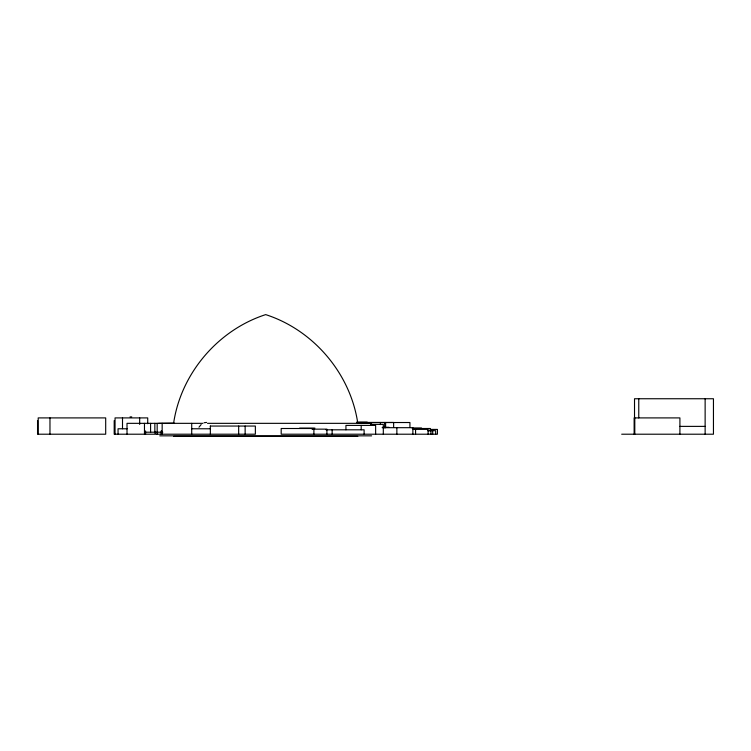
<?xml version="1.0" encoding="UTF-8"?>
<svg xmlns="http://www.w3.org/2000/svg" width="751" height="751" viewBox="0 0 751 751"><rect width="100%" height="100%" fill="white"/><g stroke="black" fill="none" stroke-linecap="round" stroke-linejoin="round"><path stroke-width="1.13" d="M173.603 423.339C180.869 373.604 217.884 330.027 265.694 314.613C313.514 330.027 350.529 373.604 357.795 423.339M198.977 427.206L201.165 424.54M204.094 422.729L206.581 422.428M130.045 416.908L131.735 416.908M356.659 422.137L367.23 422.137M359.504 422.466L393.637 422.466L393.637 427.197M356.687 422.522L409.933 422.522L409.933 427.197M174.223 423.123L158.47 423.339M202.911 423.339L127.013 423.339L127.013 434.209M207.52 423.339L371.623 423.339M370.487 424.371L383.31 424.371L383.31 434.209M210.261 426.052L255.359 426.052L255.359 434.209L114.199 434.209L114.199 420.616M679.908 426.38L705.133 426.38M382.522 427.3L389.056 427.3M382.156 427.685L412.872 427.685L412.872 434.209M299.63 428.117L314.932 428.117M412.712 428.014L421.527 428.014M412.252 428.502L430.323 428.502L430.323 430.783M127.135 428.774L118.048 428.774L118.048 434.209M191.712 428.774L210.355 428.774M412.797 428.83L415.566 428.83L415.566 434.209M312.04 429.15L326.91 429.15L326.91 434.209M415.247 429.319L428.098 429.319L428.098 434.209M430.323 429.422L437.439 429.422L437.439 434.209L281.184 434.209L281.184 428.502L313.899 428.502L313.899 434.209M326.009 429.807L364.113 429.807L364.113 434.209M428.098 430.623L430.933 430.623L430.933 434.209M427.648 430.67L435.655 430.67L435.655 434.209M144.474 432.2L162.807 432.2M621.687 434.209L713.45 434.209L713.45 398.743L634.52 398.743L634.52 418.194M159.775 435.843L371.623 435.843M173.603 436.387L357.795 436.387M705.133 398.743L705.133 434.209M679.908 434.209L679.908 417.903L634.135 417.903L634.135 434.209M638.763 398.743L638.763 417.903M634.792 417.903L634.792 434.209M432.689 430.67L432.689 434.209M414.139 428.502L414.139 429.422M396.866 427.685L396.866 434.209M385.61 422.466L385.61 427.807M384.643 422.466L384.643 427.807M380.4 422.466L380.4 424.606M375.631 434.209L375.631 425.404L345.939 425.404L345.939 429.807M361.193 425.404L361.193 429.807M332.139 429.807L332.139 434.209M313.045 428.502L313.045 429.15M245.145 426.052L245.145 434.209M238.668 426.052L238.668 434.209M210.355 426.052L210.355 434.209M191.712 423.339L191.712 434.209M162.16 423.339L162.16 434.209M161.643 430.943L161.643 434.209M161.146 430.943L161.146 434.209M157.175 423.339L157.175 434.209M155.11 431.421L155.11 433.552M154.847 423.339L154.847 432.2M150.585 423.339L150.585 432.2M147.722 423.724L147.722 417.903L115.053 417.903L115.053 434.209M145.563 430.943L145.563 434.209M144.474 423.339L144.474 434.209M139.667 417.903L139.667 424.428M122.507 417.903L122.507 428.774M49.97 417.903L49.97 434.209M38.207 434.209L38.207 417.903L105.694 417.903L105.694 434.209L37.55 434.209L37.55 420.616"/></g></svg>
